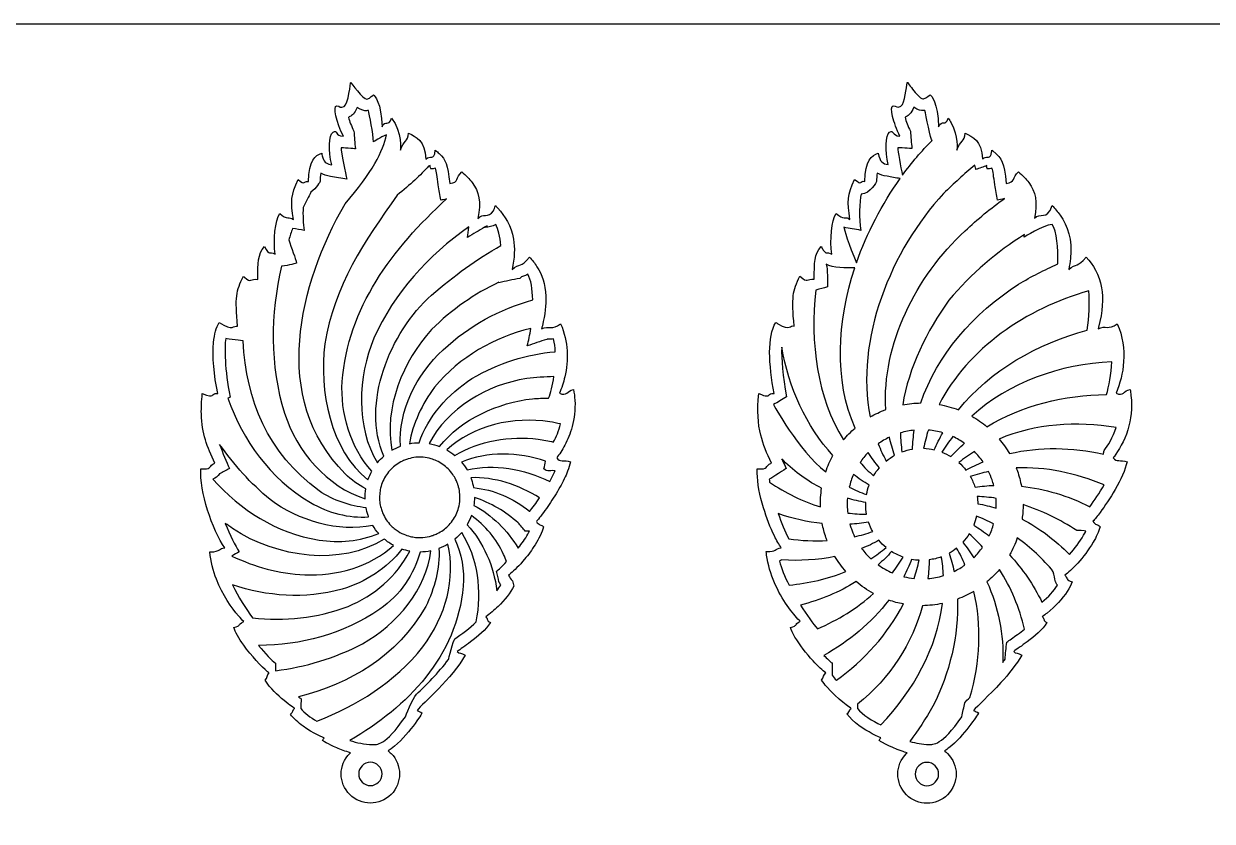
# Model space of a CAD drawing. Extents: x 0 to 395, y 0 to 130.
# Drawn here: x 96.1 to 198.1, y 61.6 to 130.1 of the extents above; entities that cross this region are included whole.
import ezdxf

# ---------------------------------------------------------------- set-up
doc = ezdxf.new("R2010")
doc.units = 0
doc.header["$MEASUREMENT"] = 0
doc.layers.add('DEFAULT', color=18, linetype='CONTINUOUS')

msp = doc.modelspace()

# ---------------------------------------------------------------- linework, layer by layer
at = {"layer": 'DEFAULT', "color": 18}
msp.add_lwpolyline([(395.05, 0.05), (0.05, 0.05), (0.05, 130.05), (395.05, 130.05)], close=True, dxfattribs=at)
at = {"layer": 'DEFAULT', "color": 240}
for points, knots in [([(143.15, 95.49), (143.33, 96.18), (143.44, 96.94), (143.39, 97.75), (143.37, 98.06), (143.33, 98.37), (143.27, 98.68), (142.69, 98.57), (142.73, 98.06), (142.06, 98.35), (142.25, 98.79), (142.41, 99.27), (142.53, 99.77), (142.69, 100.46), (142.77, 101.21), (142.72, 101.98), (142.68, 102.74), (142.51, 103.53), (142.17, 104.31), (141.41, 103.73), (141.19, 104.2), (140.53, 103.88), (140.56, 103.97), (140.58, 104.06), (140.6, 104.15), (140.84, 105.11), (140.93, 105.95), (140.9, 106.67), (140.85, 107.73), (140.56, 108.55), (140.14, 109.21), (139.95, 109.51), (139.73, 109.79), (139.5, 110.02), (138.77, 109.11), (138.66, 109.55), (138, 108.96), (138.23, 109.98), (138.25, 110.84), (138.12, 111.58), (137.92, 112.71), (137.39, 113.56), (136.78, 114.24), (136.71, 114.31), (136.65, 114.38), (136.58, 114.45), (136.52, 114.27), (136.46, 114.12), (136.4, 114.01), (136.19, 113.65), (135.96, 113.62), (135.73, 113.61), (135.51, 113.59), (135.28, 113.61), (135.08, 113.35), (135.36, 114.77), (135.15, 115.66), (134.58, 116.42), (134.35, 116.74), (134.04, 117.04), (133.69, 117.34), (133.14, 116.86), (133.47, 116.42), (132.66, 116.35), (132.44, 118.03), (132.36, 118.36), (131.75, 118.92), (131.65, 119.01), (131.55, 119.1), (131.42, 119.2), (131.31, 118.22), (130.98, 118.84), (130.61, 118.44), (130.54, 120.04), (129.77, 120.34), (129.12, 120.67), (129.08, 119.93), (128.71, 120.03), (128.42, 119.2), (128.42, 119.2), (128.59, 120.76), (127.67, 121.95), (127.41, 121.14), (127.14, 121.9), (126.85, 121.2), (126.79, 123.28), (126.21, 123.91), (126.13, 123.94), (126.04, 123.96), (125.87, 123.67), (125.55, 123.59), (125.24, 123.52), (124.16, 125.03), (124.16, 125.03), (124.16, 125.03), (123.95, 123.16), (123.6, 122.96), (123.26, 122.76), (123.26, 123.01), (122.94, 123.01), (122.63, 123.01), (122.94, 121.57), (123.53, 120.4), (122.8, 120.45), (123.04, 120.98), (122.65, 120.74), (122.26, 120.5), (122.24, 119.13), (122.53, 117.96), (122.16, 118), (121.91, 118.13), (121.77, 118.55), (121.73, 118.66), (121.7, 118.79), (121.68, 118.94), (121.12, 118.79), (120.56, 118.3), (120.53, 116.52), (120.04, 116.59), (120.33, 116.13), (119.65, 116.69), (119.04, 115.37), (118.98, 114.8), (119.25, 113.25), (118.9, 113.57), (118.68, 113.17), (118.07, 113.78), (117.68, 113.19), (117.49, 111.47), (117.69, 110.28), (117.13, 110.58), (117.26, 110.08), (116.76, 110.95), (116.2, 110.25), (116.16, 109.56), (116.19, 108.12), (115.52, 108.21), (115.67, 107.77), (115.05, 108.31), (115.02, 108.34), (114.99, 108.37), (114.96, 108.4), (114.32, 107.12), (114.23, 106.58), (114.46, 104.11), (114.08, 104.22), (114.08, 103.62), (112.89, 104.42), (112.62, 103.99), (112.47, 103.41), (112.4, 102.72), (112.28, 101.49), (112.44, 99.93), (112.75, 98.32), (112.05, 98.41), (112.61, 97.82), (111.43, 98.32), (111.36, 97.67), (111.34, 97.1), (111.35, 96.58), (111.4, 94.9), (111.84, 93.78), (112.51, 92.35), (111.95, 92.13), (112.26, 91.85), (111.59, 91.86), (111.51, 91.86), (111.41, 91.86), (111.3, 91.87), (111.24, 90.91), (111.49, 89.6), (111.88, 88.34), (112.28, 87.06), (112.83, 85.84), (113.35, 85.09), (113.12, 85.06), (113.01, 85), (112.91, 84.93), (112.75, 84.84), (112.61, 84.74), (112.07, 84.76), (112.14, 83.92), (112.36, 83.13), (112.64, 82.4), (113.18, 81.04), (113.96, 79.92), (114.54, 79.26), (114.71, 79.06), (114.87, 78.89), (114.99, 78.78), (114.37, 78.46), (114.83, 78.42), (114.14, 78.26), (114.24, 77.88), (114.57, 77.33), (114.98, 76.75), (115.64, 75.84), (116.51, 74.87), (117.03, 74.47), (117.08, 74.43), (117.13, 74.39), (117.18, 74.37), (116.95, 74.21), (117.03, 73.94), (116.81, 73.73), (117.26, 73.06), (117.91, 72.45), (118.44, 72.01), (118.95, 71.58), (119.35, 71.32), (119.35, 71.32), (119.15, 71.2), (119.25, 70.99), (118.99, 70.84), (119.25, 70.45), (119.66, 70.1), (120.08, 69.79), (120.94, 69.18), (121.89, 68.79), (121.89, 68.79), (121.83, 68.72), (121.78, 68.65), (121.73, 68.57), (121.73, 68.57), (122.21, 68.26), (122.97, 67.93), (123.31, 67.78), (123.7, 67.64), (124.13, 67.51), (124.11, 67.5), (124.09, 67.48), (124.08, 67.46), (123.1, 66.49), (123.1, 64.91), (124.08, 63.93), (125.05, 62.95), (126.64, 62.95), (127.62, 63.93), (128.59, 64.91), (128.59, 66.49), (127.62, 67.46), (127.54, 67.54), (127.46, 67.61), (127.37, 67.67), (128.85, 68.61), (130.12, 70.69), (130.29, 70.91), (130.14, 71.06), (130.03, 71), (129.85, 71.15), (130.37, 71.75), (132.88, 73.92), (133.98, 75.89), (133.65, 76.11), (133.47, 75.99), (133.28, 76.19), (133.55, 76.39), (133.98, 76.67), (134.43, 77.02), (135.07, 77.49), (135.76, 78.08), (136.14, 78.68), (135.76, 78.88), (136, 78.93), (135.74, 79.18), (136.12, 79.45), (136.48, 79.74), (136.8, 80.05), (137.39, 80.62), (137.87, 81.24), (138.16, 81.82), (138.13, 81.97), (138.09, 82.12), (138.05, 82.27), (137.83, 82.39), (137.84, 82.55), (137.69, 82.76), (137.74, 82.79), (137.81, 82.84), (137.88, 82.9), (138.18, 83.14), (138.63, 83.58), (139.08, 84.12), (139.39, 84.49), (139.71, 84.92), (139.98, 85.36), (140.29, 85.86), (140.56, 86.39), (140.71, 86.9), (140.47, 87.12), (140.31, 87.01), (140.09, 87.36), (140.14, 87.42), (140.2, 87.49), (140.26, 87.56), (140.53, 87.88), (140.86, 88.33), (141.19, 88.82), (141.5, 89.28), (141.82, 89.79), (142.11, 90.3), (142.36, 90.77), (142.6, 91.24), (142.77, 91.67), (142.88, 91.95), (142.96, 92.22), (143.02, 92.46), (142.47, 92.66), (142.08, 92.43), (141.83, 92.81), (142.05, 93.08), (142.3, 93.46), (142.54, 93.91), (142.77, 94.36), (142.99, 94.9), (143.15, 95.49)], [1, 1, 1, 1, 2.01, 2.01, 2.01, 3.01, 3.01, 3.01, 4.01, 4.01, 4.01, 5.01, 5.01, 5.01, 6.01, 6.01, 6.01, 7.01, 7.01, 7.01, 8.01, 8.01, 8.01, 9.01, 9.01, 9.01, 10.01, 10.01, 10.01, 11.01, 11.01, 11.01, 12.01, 12.01, 12.01, 13.01, 13.01, 13.01, 14.01, 14.01, 14.01, 15.01, 15.01, 15.01, 16.01, 16.01, 16.01, 17.01, 17.01, 17.01, 18.01, 18.01, 18.01, 19.01, 19.01, 19.01, 20.01, 20.01, 20.01, 21.01, 21.01, 21.01, 22.01, 22.01, 22.01, 23.01, 23.01, 23.01, 24.01, 24.01, 24.01, 25.01, 25.01, 25.01, 26.01, 26.01, 26.01, 27.01, 27.01, 27.01, 28.01, 28.01, 28.01, 29.01, 29.01, 29.01, 30.01, 30.01, 30.01, 31.01, 31.01, 31.01, 32.01, 32.01, 32.01, 33.01, 33.01, 33.01, 34.01, 34.01, 34.01, 35.01, 35.01, 35.01, 36.01, 36.01, 36.01, 37.01, 37.01, 37.01, 38.01, 38.01, 38.01, 39.01, 39.01, 39.01, 40.01, 40.01, 40.01, 41.01, 41.01, 41.01, 42.01, 42.01, 42.01, 43.01, 43.01, 43.01, 44.01, 44.01, 44.01, 45.01, 45.01, 45.01, 46.01, 46.01, 46.01, 47.01, 47.01, 47.01, 48.01, 48.01, 48.01, 49.01, 49.01, 49.01, 50.01, 50.01, 50.01, 51.01, 51.01, 51.01, 52.01, 52.01, 52.01, 53.01, 53.01, 53.01, 54.01, 54.01, 54.01, 55.01, 55.01, 55.01, 56.01, 56.01, 56.01, 57.01, 57.01, 57.01, 58.02, 58.02, 58.02, 59.02, 59.02, 59.02, 60.02, 60.02, 60.02, 61.02, 61.02, 61.02, 62.02, 62.02, 62.02, 63.02, 63.02, 63.02, 64.02, 64.02, 64.02, 65.02, 65.02, 65.02, 66.02, 66.02, 66.02, 67.02, 67.02, 67.02, 68.02, 68.02, 68.02, 69.02, 69.02, 69.02, 70.03, 70.03, 70.03, 71.03, 71.03, 71.03, 72.03, 72.03, 72.03, 73.03, 73.03, 73.03, 74.03, 74.03, 74.03, 74.797491, 74.797491, 74.797491, 75.797491, 75.797491, 75.797491, 76.797491, 76.797491, 76.797491, 77.797491, 77.797491, 77.797491, 78.797491, 78.797491, 78.797491, 79.797491, 79.797491, 79.797491, 80.797491, 80.797491, 80.797491, 81.797491, 81.797491, 81.797491, 82.797491, 82.797491, 82.797491, 83.797491, 83.797491, 83.797491, 84.797491, 84.797491, 84.797491, 85.797491, 85.797491, 85.797491, 86.797491, 86.797491, 86.797491, 87.797491, 87.797491, 87.797491, 88.797491, 88.797491, 88.797491, 89.797491, 89.797491, 89.797491, 90.797491, 90.797491, 90.797491, 91.807491, 91.807491, 91.807491, 92.807491, 92.807491, 92.807491, 93.807491, 93.807491, 93.807491, 94.807491, 94.807491, 94.807491, 95.807491, 95.807491, 95.807491, 96.807491, 96.807491, 96.807491, 97.807491, 97.807491, 97.807491, 98.807491, 98.807491, 98.807491, 99.807491, 99.807491, 99.807491, 100.807491, 100.807491, 100.807491, 101.807491, 101.807491, 101.807491, 102.807491, 102.807491, 102.807491, 103.807491, 103.807491, 103.807491, 104.807491, 104.807491, 104.807491, 105.807491, 105.807491, 105.807491, 105.807491]), ([(190.82, 95.22), (191.08, 96.08), (191.22, 97.09), (191.09, 98.17), (191.08, 98.34), (191.05, 98.51), (191.01, 98.69), (190.43, 98.58), (190.47, 98.07), (189.81, 98.36), (190.15, 99.15), (190.4, 100.08), (190.46, 101.08), (190.53, 102.12), (190.38, 103.23), (189.92, 104.32), (189.15, 103.74), (188.93, 104.21), (188.27, 103.89), (188.29, 103.93), (188.3, 103.98), (188.31, 104.02), (188.67, 105.38), (188.72, 106.49), (188.56, 107.4), (188.37, 108.56), (187.85, 109.4), (187.25, 110.03), (186.51, 109.12), (186.41, 109.55), (185.75, 108.97), (185.82, 109.3), (185.87, 109.61), (185.91, 109.91), (186.08, 111.54), (185.64, 112.72), (185.01, 113.63), (184.8, 113.93), (184.56, 114.21), (184.32, 114.46), (183.88, 113.1), (183.29, 113.94), (182.82, 113.36), (183.1, 114.77), (182.9, 115.66), (182.33, 116.42), (182.09, 116.74), (181.79, 117.04), (181.43, 117.35), (180.88, 116.87), (181.21, 116.43), (180.4, 116.36), (180.16, 118.23), (180.08, 118.43), (179.25, 119.14), (179.23, 119.16), (179.19, 119.18), (179.16, 119.21), (179.16, 119.15), (179.15, 119.1), (179.14, 119.05), (179.03, 118.4), (178.78, 118.71), (178.49, 118.55), (178.45, 118.52), (178.41, 118.49), (178.37, 118.45), (178.37, 118.46), (178.37, 118.45), (178.36, 118.45), (178.28, 120.05), (177.52, 120.35), (176.86, 120.67), (176.82, 119.94), (176.45, 120.04), (176.16, 119.21), (176.16, 119.21), (176.29, 120.43), (175.68, 121.54), (175.61, 121.68), (175.52, 121.82), (175.41, 121.95), (175.16, 121.15), (174.88, 121.91), (174.59, 121.21), (174.53, 123.29), (173.96, 123.92), (173.87, 123.94), (173.78, 123.97), (173.61, 123.68), (173.3, 123.6), (173.14, 123.56), (172.78, 123.93), (172.47, 124.3), (172.17, 124.67), (171.91, 125.04), (171.91, 125.04), (171.91, 125.04), (171.74, 123.63), (171.48, 123.13), (171.43, 123.05), (171.39, 122.99), (171.35, 122.97), (171, 122.77), (171, 123.02), (170.69, 123.02), (170.52, 123.02), (170.53, 122.63), (170.65, 122.09), (170.77, 121.59), (170.99, 120.97), (171.27, 120.41), (170.54, 120.46), (170.78, 120.99), (170.39, 120.75), (170.01, 120.5), (169.98, 119.14), (170.27, 117.97), (169.81, 118.02), (169.54, 118.21), (169.42, 118.95), (168.86, 118.8), (168.3, 118.31), (168.27, 116.53), (167.79, 116.6), (168.08, 116.14), (167.39, 116.7), (166.78, 115.38), (166.72, 114.81), (166.99, 113.26), (166.64, 113.58), (166.42, 113.18), (165.81, 113.78), (165.42, 113.2), (165.24, 111.48), (165.43, 110.28), (164.96, 110.54), (164.98, 110.23), (164.7, 110.64), (164.65, 110.72), (164.58, 110.82), (164.51, 110.95), (163.94, 110.26), (163.91, 109.57), (163.93, 108.13), (163.22, 108.22), (163.43, 107.74), (162.7, 108.41), (162.06, 107.13), (161.97, 106.59), (162.2, 104.12), (161.85, 104.22), (161.82, 103.71), (160.86, 104.29), (160.79, 104.33), (160.71, 104.38), (160.63, 104.43), (159.88, 103.23), (160.01, 100.83), (160.49, 98.32), (160.17, 98.36), (160.12, 98.27), (160.04, 98.19), (159.95, 98.11), (159.82, 98.05), (159.17, 98.32), (159.02, 96.83), (159.09, 95.75), (159.33, 94.77), (159.54, 93.95), (159.85, 93.21), (160.25, 92.36), (159.63, 92.11), (160.08, 91.79), (159.04, 91.88), (159.03, 91.76), (159.03, 91.64), (159.03, 91.51), (159.04, 90.65), (159.25, 89.58), (159.57, 88.54), (159.83, 87.67), (160.16, 86.82), (160.51, 86.11), (160.7, 85.72), (160.9, 85.38), (161.09, 85.1), (160.51, 85.03), (160.71, 84.73), (159.81, 84.77), (159.83, 84.57), (159.85, 84.38), (159.88, 84.19), (160.03, 83.34), (160.3, 82.55), (160.64, 81.83), (160.97, 81.11), (161.37, 80.46), (161.74, 79.95), (162.13, 79.41), (162.49, 79.01), (162.73, 78.79), (162.11, 78.47), (162.57, 78.43), (161.88, 78.27), (161.94, 78.04), (162.08, 77.76), (162.27, 77.44), (162.66, 76.8), (163.26, 76.02), (163.82, 75.4), (164.25, 74.93), (164.66, 74.54), (164.92, 74.38), (164.69, 74.22), (164.77, 73.95), (164.55, 73.74), (164.69, 73.55), (164.83, 73.36), (164.99, 73.18), (165.89, 72.12), (167.09, 71.32), (167.09, 71.32), (167.03, 71.29), (167, 71.24), (166.97, 71.19), (166.92, 71.08), (166.91, 70.95), (166.73, 70.85), (167.22, 70.13), (168.21, 69.51), (168.9, 69.15), (169.32, 68.93), (169.63, 68.8), (169.63, 68.8), (169.57, 68.73), (169.52, 68.66), (169.47, 68.58), (169.47, 68.58), (170.29, 68.05), (171.46, 67.65), (171.6, 67.6), (171.74, 67.56), (171.89, 67.51), (171.87, 67.5), (171.85, 67.48), (171.83, 67.45), (170.85, 66.48), (170.85, 64.9), (171.83, 63.92), (172.8, 62.94), (174.39, 62.94), (175.36, 63.92), (176.34, 64.9), (176.34, 66.48), (175.36, 67.45), (175.28, 67.54), (175.19, 67.61), (175.1, 67.68), (175.23, 67.76), (175.36, 67.85), (175.48, 67.94), (176.8, 68.96), (177.87, 70.72), (178.03, 70.92), (177.88, 71.07), (177.77, 71.01), (177.59, 71.15), (177.9, 71.51), (178.92, 72.43), (179.92, 73.53), (180.61, 74.27), (181.28, 75.1), (181.72, 75.9), (181.39, 76.12), (181.21, 76), (181.03, 76.2), (181.29, 76.4), (181.73, 76.69), (182.19, 77.04), (182.83, 77.51), (183.51, 78.09), (183.88, 78.69), (183.5, 78.89), (183.75, 78.94), (183.48, 79.19), (183.62, 79.29), (183.76, 79.4), (183.9, 79.5), (184.61, 80.07), (185.22, 80.72), (185.63, 81.36), (185.81, 81.64), (185.95, 81.91), (186.05, 82.18), (185.55, 82.31), (185.63, 82.5), (185.43, 82.76), (185.66, 82.92), (186.08, 83.29), (186.53, 83.79), (186.97, 84.29), (187.46, 84.91), (187.85, 85.57), (188.11, 86.01), (188.32, 86.46), (188.45, 86.91), (188.22, 87.13), (188.05, 87.02), (187.83, 87.37), (188, 87.56), (188.21, 87.82), (188.44, 88.13), (188.85, 88.68), (189.31, 89.37), (189.73, 90.09), (190.21, 90.92), (190.61, 91.78), (190.76, 92.47), (190.21, 92.67), (189.82, 92.43), (189.57, 92.82), (189.59, 92.85), (189.62, 92.87), (189.64, 92.91), (190.04, 93.43), (190.51, 94.23), (190.82, 95.22)], [3, 3, 3, 3, 4, 4, 4, 5, 5, 5, 6, 6, 6, 7, 7, 7, 8, 8, 8, 9, 9, 9, 10, 10, 10, 11, 11, 11, 12, 12, 12, 13, 13, 13, 14, 14, 14, 15, 15, 15, 16, 16, 16, 17, 17, 17, 18, 18, 18, 19, 19, 19, 20, 20, 20, 21, 21, 21, 22, 22, 22, 23, 23, 23, 24, 24, 24, 25, 25, 25, 26.036586, 26.036586, 26.036586, 27.036586, 27.036586, 27.036586, 28.036586, 28.036586, 28.036586, 29.036586, 29.036586, 29.036586, 30.036586, 30.036586, 30.036586, 31.036586, 31.036586, 31.036586, 32.036586, 32.036586, 32.036586, 33.036586, 33.036586, 33.036586, 34.036586, 34.036586, 34.036586, 35.036586, 35.036586, 35.036586, 36.036586, 36.036586, 36.036586, 37.036586, 37.036586, 37.036586, 38.036586, 38.036586, 38.036586, 39.036586, 39.036586, 39.036586, 40.036586, 40.036586, 40.036586, 41.036586, 41.036586, 41.036586, 42.036586, 42.036586, 42.036586, 43.036586, 43.036586, 43.036586, 44.036586, 44.036586, 44.036586, 45.036586, 45.036586, 45.036586, 46.036586, 46.036586, 46.036586, 47.036586, 47.036586, 47.036586, 48.036586, 48.036586, 48.036586, 49.036586, 49.036586, 49.036586, 50.036586, 50.036586, 50.036586, 51.036586, 51.036586, 51.036586, 52.036586, 52.036586, 52.036586, 53.036586, 53.036586, 53.036586, 54.036586, 54.036586, 54.036586, 55.036586, 55.036586, 55.036586, 56.036586, 56.036586, 56.036586, 57.036586, 57.036586, 57.036586, 58.036586, 58.036586, 58.036586, 59.036586, 59.036586, 59.036586, 60.036586, 60.036586, 60.036586, 61.036586, 61.036586, 61.036586, 62.036586, 62.036586, 62.036586, 63.036586, 63.036586, 63.036586, 64.036586, 64.036586, 64.036586, 65.036586, 65.036586, 65.036586, 66.036586, 66.036586, 66.036586, 67.036586, 67.036586, 67.036586, 68.036586, 68.036586, 68.036586, 69.036586, 69.036586, 69.036586, 70.036586, 70.036586, 70.036586, 71.036586, 71.036586, 71.036586, 72.048586, 72.048586, 72.048586, 73.048586, 73.048586, 73.048586, 74.048586, 74.048586, 74.048586, 75.048586, 75.048586, 75.048586, 76.048586, 76.048586, 76.048586, 77.048586, 77.048586, 77.048586, 78.048586, 78.048586, 78.048586, 79.048586, 79.048586, 79.048586, 80.048586, 80.048586, 80.048586, 81.048586, 81.048586, 81.048586, 81.81446, 81.81446, 81.81446, 82.81446, 82.81446, 82.81446, 83.81446, 83.81446, 83.81446, 84.81446, 84.81446, 84.81446, 85.81446, 85.81446, 85.81446, 86.81446, 86.81446, 86.81446, 87.81446, 87.81446, 87.81446, 88.81446, 88.81446, 88.81446, 89.81446, 89.81446, 89.81446, 90.81446, 90.81446, 90.81446, 91.81446, 91.81446, 91.81446, 92.81446, 92.81446, 92.81446, 93.81446, 93.81446, 93.81446, 94.81446, 94.81446, 94.81446, 95.81446, 95.81446, 95.81446, 96.81446, 96.81446, 96.81446, 97.81446, 97.81446, 97.81446, 98.81446, 98.81446, 98.81446, 99.81446, 99.81446, 99.81446, 100.81446, 100.81446, 100.81446, 101.81446, 101.81446, 101.81446, 102.81446, 102.81446, 102.81446, 103.81446, 103.81446, 103.81446, 104.81446, 104.81446, 104.81446, 105.81446, 105.81446, 105.81446, 106.81446, 106.81446, 106.81446, 107.81446, 107.81446, 107.81446, 108.81446, 108.81446, 108.81446, 109.81446, 109.81446, 109.81446, 110.81446, 110.81446, 110.81446, 111.81446, 111.81446, 111.81446, 111.81446]), ([(118.23, 109.26), (118.87, 109.31), (119.51, 109.52), (119.51, 109.52), (119.44, 109.94), (119.07, 110.81), (118.85, 111.52), (118.95, 111.85), (119.06, 112.18), (119.18, 112.5), (119.51, 112.44), (119.85, 112.38), (120.18, 112.32), (120.08, 112.88), (120.05, 113.64), (120.08, 114.3), (120.33, 114.76), (120.55, 115.2), (120.75, 115.61), (121.22, 115.93), (121.53, 116.51), (121.53, 116.51), (121.53, 116.75), (121.55, 117), (121.59, 117.23), (121.82, 117.09), (122.1, 117), (122.43, 116.96), (122.89, 116.88), (123.36, 116.79), (123.83, 116.71), (123.72, 117.15), (123.34, 119.07), (123.34, 119.41), (123.37, 119.41), (124.51, 119.33), (124.56, 119.33), (124.51, 119.83), (124.47, 120.34), (124.43, 120.85), (124.22, 121.26), (124.06, 121.68), (123.96, 122.02), (124.01, 122.04), (124.06, 122.07), (124.1, 122.09), (124.26, 122.18), (124.5, 122.32), (124.72, 122.88), (125.11, 122.59), (125.34, 122.59), (125.53, 122.59), (125.58, 122.6), (125.63, 122.6), (125.68, 122.61), (125.76, 122.29), (126.11, 120.57), (126.12, 119.92), (126.12, 119.92), (126.73, 120.33), (127.23, 120.51), (126.99, 119.2), (125.96, 117.23), (123.68, 114.61), (119.72, 107.77), (117.25, 97.88), (123.68, 91.45), (124.22, 90.91), (124.81, 90.49), (125.45, 90.17), (125.4, 89.88), (125.38, 89.6), (125.39, 89.3), (122.15, 90.31), (119.5, 93.42), (118.49, 96.64), (117.18, 100.76), (117.28, 105.15), (118.23, 109.26)], [1, 1, 1, 1, 2, 2, 2, 3.01, 3.01, 3.01, 4.01, 4.01, 4.01, 6.894445, 6.894445, 6.894445, 7.894445, 7.894445, 7.894445, 9.894445, 9.894445, 9.894445, 10.894445, 10.894445, 10.894445, 11.894445, 11.894445, 11.894445, 12.894445, 12.894445, 12.894445, 16.940838, 16.940838, 16.940838, 17.940838, 17.940838, 17.940838, 18.940838, 18.940838, 18.940838, 23.256899, 23.256899, 23.256899, 24.256899, 24.256899, 24.256899, 25.256899, 25.256899, 25.256899, 26.256899, 26.256899, 26.256899, 27.256899, 27.256899, 27.256899, 27.698737, 27.698737, 27.698737, 28.698737, 28.698737, 28.698737, 29.698737, 29.698737, 29.698737, 30.698737, 30.698737, 30.698737, 31.698737, 31.698737, 31.698737, 32.698737, 32.698737, 32.698737, 33.698737, 33.698737, 33.698737, 34.698737, 34.698737, 34.698737, 35.698737, 35.698737, 35.698737, 35.698737]), ([(172.3, 119.34), (172.25, 119.84), (172.21, 120.35), (172.17, 120.85), (171.96, 121.27), (171.8, 121.69), (171.71, 122.03), (171.75, 122.05), (171.8, 122.07), (171.84, 122.1), (172, 122.19), (172.24, 122.32), (172.46, 122.89), (172.85, 122.6), (173.08, 122.6), (173.27, 122.6), (173.32, 122.61), (173.37, 122.61), (173.42, 122.62), (173.5, 122.3), (173.92, 119.97), (174.03, 120.04), (173.13, 119.13), (172.28, 118.13), (171.49, 117.06), (171.34, 117.77), (171.08, 119.14), (171.08, 119.42), (171.12, 119.42), (172.26, 119.34), (172.3, 119.34)], [0, 0, 0, 0, 4.315975, 4.315975, 4.315975, 5.315975, 5.315975, 5.315975, 6.315975, 6.315975, 6.315975, 7.315975, 7.315975, 7.315975, 8.315975, 8.315975, 8.315975, 8.758807, 8.758807, 8.758807, 9.758807, 9.758807, 9.758807, 10.758807, 10.758807, 10.758807, 11.758807, 11.758807, 11.758807, 12.758807, 12.758807, 12.758807, 12.758807]), ([(128.14, 115.34), (129.27, 116.24), (130.16, 117.08), (130.84, 117.83), (130.89, 117.85), (130.94, 117.86), (130.99, 117.88), (130.9, 117.78), (131.1, 117.6), (131, 117.6), (131.15, 117.6), (131.3, 117.62), (131.43, 117.65), (131.52, 117.37), (131.57, 116.97), (131.67, 116.22), (131.75, 115.79), (131.82, 115.35), (131.89, 114.92), (132.01, 114.93), (132.19, 114.97), (132.38, 115.02), (127.72, 110.77), (123.91, 105.66), (123.43, 99.36), (123.27, 96.68), (124.12, 93.7), (125.97, 91.68), (125.84, 91.44), (125.73, 91.19), (125.64, 90.93), (122.45, 93.44), (121.41, 98.61), (121.95, 102.58), (122.69, 107.52), (125.41, 111.48), (128.14, 115.34)], [1, 1, 1, 1, 2, 2, 2, 2.445982, 2.445982, 2.445982, 3.445982, 3.445982, 3.445982, 4.445982, 4.445982, 4.445982, 5.445982, 5.445982, 5.445982, 9.186554, 9.186554, 9.186554, 10.186554, 10.186554, 10.186554, 11.186554, 11.186554, 11.186554, 12.186554, 12.186554, 12.186554, 13.186554, 13.186554, 13.186554, 14.186554, 14.186554, 14.186554, 15.186554, 15.186554, 15.186554, 15.186554]), ([(167.92, 112.33), (167.76, 113.28), (167.79, 114.85), (167.96, 115.42), (168.72, 115.48), (169.27, 116.51), (169.27, 116.51), (169.27, 116.76), (169.29, 117.01), (169.33, 117.24), (169.56, 117.1), (169.84, 117.01), (170.17, 116.97), (170.54, 116.9), (170.91, 116.83), (171.29, 116.77), (169.73, 114.58), (168.45, 112.12), (167.55, 109.55), (166.88, 111.06), (166.46, 112.52), (166.46, 112.59), (166.94, 112.5), (167.43, 112.42), (167.92, 112.33)], [4.213716, 4.213716, 4.213716, 4.213716, 5.213716, 5.213716, 5.213716, 6.213716, 6.213716, 6.213716, 7.213716, 7.213716, 7.213716, 8.213716, 8.213716, 8.213716, 11.438154, 11.438154, 11.438154, 12.438154, 12.438154, 12.438154, 13.438154, 13.438154, 13.438154, 17.651869, 17.651869, 17.651869, 17.651869]), ([(175.02, 115.49), (175.89, 116.35), (176.78, 117.16), (177.7, 117.92), (177.75, 117.76), (177.78, 117.63), (177.78, 117.55), (178.1, 117.66), (178.42, 117.78), (178.73, 117.89), (178.64, 117.78), (178.84, 117.61), (178.74, 117.6), (178.9, 117.6), (179.04, 117.63), (179.17, 117.66), (179.26, 117.38), (179.31, 116.97), (179.41, 116.23), (179.49, 115.8), (179.56, 115.36), (179.63, 114.93), (179.78, 114.94), (180, 114.99), (180.23, 115.05), (179.06, 114.22), (177.93, 113.29), (176.86, 112.28), (172.6, 108.33), (169.75, 102.56), (170.05, 96.95), (169.58, 96.77), (169.14, 96.56), (168.73, 96.32), (167.38, 102.92), (170.53, 110.67), (175.02, 115.49)], [1, 1, 1, 1, 2, 2, 2, 3, 3, 3, 5.869558, 5.869558, 5.869558, 6.869558, 6.869558, 6.869558, 7.869558, 7.869558, 7.869558, 8.869558, 8.869558, 8.869558, 12.611116, 12.611116, 12.611116, 13.611116, 13.611116, 13.611116, 14.611116, 14.611116, 14.611116, 15.611116, 15.611116, 15.611116, 16.611116, 16.611116, 16.611116, 17.611116, 17.611116, 17.611116, 17.611116]), ([(134.28, 112.63), (134.26, 112.29), (134.23, 111.98), (134.18, 111.73), (134.67, 112.02), (135.15, 112.31), (135.64, 112.59), (135.67, 112.6), (135.69, 112.6), (135.72, 112.6), (136, 112.61), (136.3, 112.66), (136.6, 112.83), (136.82, 112.46), (136.97, 111.8), (137.04, 111.02), (134.97, 109.88), (133.03, 108.42), (131.1, 106.78), (127.5, 103.56), (125.06, 97.45), (126.99, 92.96), (126.8, 92.79), (126.62, 92.6), (126.45, 92.4), (124.59, 95.43), (124.77, 99.79), (126.15, 103.07), (127.92, 107), (130.77, 110.15), (134.28, 112.63)], [1, 1, 1, 1, 2, 2, 2, 6.820602, 6.820602, 6.820602, 7.820602, 7.820602, 7.820602, 8.820602, 8.820602, 8.820602, 9.820602, 9.820602, 9.820602, 10.820602, 10.820602, 10.820602, 11.820602, 11.820602, 11.820602, 12.820602, 12.820602, 12.820602, 13.820602, 13.820602, 13.820602, 14.820602, 14.820602, 14.820602, 14.820602]), ([(135.86, 112.72), (135.81, 112.66), (135.71, 112.61), (135.65, 112.6), (135.72, 112.64), (135.79, 112.68), (135.86, 112.72)], [0.685493, 0.685493, 0.685493, 0.685493, 1.685493, 1.685493, 1.685493, 2.370987, 2.370987, 2.370987, 2.370987]), ([(181.96, 111.97), (181.95, 111.89), (181.93, 111.81), (181.92, 111.74), (181.92, 111.74), (183.52, 112.77), (184.34, 112.83), (184.71, 112.24), (184.88, 110.82), (184.81, 109.45), (183.67, 108.94), (182.55, 108.37), (181.44, 107.7), (177.6, 105.23), (174.42, 101.62), (173.06, 97.52), (172.54, 97.52), (172.03, 97.46), (171.51, 97.36), (172.03, 100.56), (173.57, 103.69), (175.48, 106.33), (177.4, 108.63), (179.59, 110.49), (181.96, 111.97)], [1, 1, 1, 1, 2, 2, 2, 3, 3, 3, 4, 4, 4, 5, 5, 5, 6, 6, 6, 7, 7, 7, 8, 8, 8, 9, 9, 9, 9]), ([(164.07, 107.21), (164.4, 107.29), (164.73, 107.38), (165.07, 107.47), (165.06, 108.03), (165.08, 108.92), (164.96, 109.44), (165.43, 109.09), (166.77, 109.09), (167.4, 109.11), (165.87, 104.48), (165.62, 99.54), (167.42, 95.37), (167.06, 95.05), (166.73, 94.71), (166.43, 94.35), (164.18, 97.99), (163.54, 102.69), (164.07, 107.21)], [1, 1, 1, 1, 3.922636, 3.922636, 3.922636, 4.922636, 4.922636, 4.922636, 5.922636, 5.922636, 5.922636, 6.922636, 6.922636, 6.922636, 7.922636, 7.922636, 7.922636, 8.922636, 8.922636, 8.922636, 8.922636]), ([(138.67, 108.21), (138.8, 108.33), (138.84, 108.35), (138.97, 108.39), (139.1, 108.44), (139.23, 108.49), (139.36, 108.56), (139.63, 108.1), (139.75, 107.29), (139.77, 106.37), (136.94, 105.53), (134.3, 104.18), (132.09, 102.08), (129.79, 99.95), (128.25, 96.84), (128.42, 93.81), (128.16, 93.72), (127.93, 93.6), (127.7, 93.47), (126.97, 97.03), (128.67, 101.21), (131.1, 103.82), (132.85, 105.57), (134.79, 106.88), (136.87, 107.89), (136.87, 107.87), (136.86, 107.86), (136.86, 107.84), (137.46, 107.96), (138.07, 108.09), (138.67, 108.21)], [5.23955, 5.23955, 5.23955, 5.23955, 6.23955, 6.23955, 6.23955, 7.23955, 7.23955, 7.23955, 8.23955, 8.23955, 8.23955, 9.23955, 9.23955, 9.23955, 10.23955, 10.23955, 10.23955, 11.23955, 11.23955, 11.23955, 12.23955, 12.23955, 12.23955, 13.23955, 13.23955, 13.23955, 13.393501, 13.393501, 13.393501, 18.633051, 18.633051, 18.633051, 18.633051]), ([(187.47, 107.13), (187.57, 106.13), (187.5, 104.88), (187.33, 103.77), (183.09, 102.62), (178.98, 100.3), (176.29, 96.93), (175.76, 97.14), (175.2, 97.29), (174.63, 97.39), (177.11, 102.18), (182.11, 105.65), (187.47, 107.13)], [1, 1, 1, 1, 2, 2, 2, 3, 3, 3, 4, 4, 4, 5, 5, 5, 5]), ([(113.45, 103.05), (113.6, 103.02), (114.93, 102.84), (114.93, 102.84), (115.21, 97.72), (116.99, 93.28), (121.45, 89.97), (122.72, 89.16), (124.1, 88.67), (125.48, 88.53), (125.52, 88.32), (125.58, 88.1), (125.65, 87.88), (125.67, 87.84), (125.69, 87.79), (125.7, 87.74), (124, 87.64), (122.26, 88.08), (120.71, 88.98), (117.17, 91.08), (114.95, 94.29), (113.62, 97.92), (113.69, 97.95), (113.75, 97.99), (113.81, 98.03), (113.36, 100.4), (113.31, 102.26), (113.45, 103.05)], [1, 1, 1, 1, 2, 2, 2, 3, 3, 3, 4, 4, 4, 5, 5, 5, 6, 6, 6, 7, 7, 7, 8, 8, 8, 8.613499, 8.613499, 8.613499, 9.613499, 9.613499, 9.613499, 9.613499]), ([(140.98, 102.98), (141.02, 103.01), (141.04, 103.01), (141.08, 103.01), (141.11, 103.01), (141.14, 103.01), (141.18, 103), (141.24, 103), (141.29, 103), (141.35, 103), (141.42, 103), (141.49, 103), (141.56, 103.01), (141.64, 102.67), (141.69, 102.3), (141.71, 101.92), (139.27, 101.69), (136.86, 100.99), (134.56, 99.61), (132.49, 98.28), (130.77, 96.33), (130.04, 94.11), (129.76, 94.11), (129.48, 94.09), (129.2, 94.03), (129.47, 95.75), (130.31, 97.45), (131.34, 98.87), (133.58, 101.55), (136.46, 103.12), (139.61, 103.92), (139.53, 103.37), (139.43, 102.86), (139.31, 102.42), (139.86, 102.6), (140.42, 102.79), (140.98, 102.98)], [4.984761, 4.984761, 4.984761, 4.984761, 5.984761, 5.984761, 5.984761, 6.984761, 6.984761, 6.984761, 7.984761, 7.984761, 7.984761, 8.984761, 8.984761, 8.984761, 9.984761, 9.984761, 9.984761, 10.984761, 10.984761, 10.984761, 11.984761, 11.984761, 11.984761, 12.984761, 12.984761, 12.984761, 13.984761, 13.984761, 13.984761, 14.984761, 14.984761, 14.984761, 15.984761, 15.984761, 15.984761, 20.969522, 20.969522, 20.969522, 20.969522]), ([(161.55, 98.04), (161.21, 99.83), (161.1, 101.33), (161.13, 102.3), (161.75, 98.87), (163.21, 95.53), (165.53, 93.01), (165.28, 92.57), (165.07, 92.1), (164.91, 91.62), (162.55, 93.44), (160.42, 97.38), (160.42, 97.38), (160.8, 97.6), (161.17, 97.82), (161.55, 98.04)], [3.714609, 3.714609, 3.714609, 3.714609, 4.714609, 4.714609, 4.714609, 5.714609, 5.714609, 5.714609, 6.714609, 6.714609, 6.714609, 7.714609, 7.714609, 7.714609, 11.429219, 11.429219, 11.429219, 11.429219]), ([(189.45, 101.06), (189.4, 100), (189.2, 98.94), (188.99, 98.24), (185.4, 98.21), (181.73, 97.32), (178.74, 95.48), (178.33, 95.82), (177.9, 96.12), (177.43, 96.38), (180.59, 99.28), (185, 100.85), (189.45, 101.06)], [1, 1, 1, 1, 2, 2, 2, 3, 3, 3, 4, 4, 4, 5, 5, 5, 5]), ([(131.78, 93.79), (131.49, 93.91), (131.19, 93.99), (130.89, 94.04), (132.44, 97.06), (135.85, 99.1), (139.26, 99.61), (140.04, 99.71), (140.81, 99.77), (141.59, 99.78), (141.47, 99.03), (141.3, 98.36), (141.14, 97.93), (140.68, 97.93), (140.22, 97.92), (139.75, 97.88), (136.81, 97.55), (133.66, 96.15), (131.78, 93.79)], [1, 1, 1, 1, 2, 2, 2, 3, 3, 3, 4, 4, 4, 5, 5, 5, 6, 6, 6, 7, 7, 7, 7]), ([(141.54, 94.17), (141.12, 94.27), (140.69, 94.35), (140.24, 94.42), (137.85, 94.72), (135.17, 94.29), (133.1, 93.01), (132.88, 93.2), (132.65, 93.36), (132.4, 93.5), (134.66, 95.58), (138.11, 96.4), (141.24, 95.9), (141.55, 95.85), (141.86, 95.79), (142.17, 95.72), (142.02, 95.13), (141.78, 94.6), (141.54, 94.17)], [1, 1, 1, 1, 2, 2, 2, 3, 3, 3, 4, 4, 4, 5, 5, 5, 6, 6, 6, 7, 7, 7, 7]), ([(188.79, 93.45), (188.77, 93.34), (188.75, 93.24), (188.73, 93.13), (186.05, 93.73), (183.28, 93.79), (180.66, 93.18), (180.41, 93.63), (180.11, 94.05), (179.78, 94.43), (182.89, 95.73), (186.42, 95.99), (189.82, 95.42), (189.54, 94.55), (189.13, 93.86), (188.79, 93.45)], [0, 0, 0, 0, 0.927631, 0.927631, 0.927631, 1.937631, 1.937631, 1.937631, 2.937631, 2.937631, 2.937631, 3.937631, 3.937631, 3.937631, 4.937631, 4.937631, 4.937631, 4.937631]), ([(171.45, 93.32), (171.37, 93.86), (171.33, 94.41), (171.32, 94.95), (171.72, 95.07), (172.11, 95.15), (172.5, 95.19), (172.42, 94.65), (172.37, 94.11), (172.36, 93.56), (172.04, 93.51), (171.74, 93.43), (171.45, 93.32)], [1, 1, 1, 1, 2, 2, 2, 3, 3, 3, 4, 4, 4, 5, 5, 5, 5]), ([(173.3, 93.63), (173.41, 94.16), (173.55, 94.68), (173.71, 95.2), (174.13, 95.16), (174.55, 95.08), (174.95, 94.96), (174.68, 94.49), (174.44, 94), (174.22, 93.5), (173.92, 93.58), (173.62, 93.62), (173.3, 93.63)], [1, 1, 1, 1, 2, 2, 2, 3, 3, 3, 4, 4, 4, 5, 5, 5, 5]), ([(112.34, 90.99), (112.56, 91.08), (112.74, 91.23), (112.91, 91.44), (112.91, 91.44), (112.92, 91.45), (112.92, 91.45), (112.91, 91.45), (112.9, 91.44), (112.89, 91.43), (112.9, 91.44), (112.9, 91.44), (112.91, 91.44), (113.2, 91.59), (113.48, 91.74), (113.77, 91.89), (113.49, 92.5), (113.18, 93.21), (112.92, 93.97), (114.13, 92.22), (115.58, 90.63), (117.25, 89.23), (119.69, 87.43), (123.1, 86.39), (126.06, 87.01), (126.2, 86.76), (126.38, 86.53), (126.56, 86.32), (124.97, 85.65), (123.14, 85.5), (121.45, 85.76), (117.7, 86.37), (114.72, 88.34), (112.34, 90.99)], [1, 1, 1, 1, 2, 2, 2, 3, 3, 3, 4, 4, 4, 4.052924, 4.052924, 4.052924, 6.814334, 6.814334, 6.814334, 7.814334, 7.814334, 7.814334, 8.814334, 8.814334, 8.814334, 9.814334, 9.814334, 9.814334, 10.814334, 10.814334, 10.814334, 11.814334, 11.814334, 11.814334, 12.814334, 12.814334, 12.814334, 12.814334]), ([(169.41, 94.01), (169.71, 94.23), (170.03, 94.42), (170.37, 94.59), (170.49, 94.06), (170.63, 93.54), (170.81, 93.03), (170.56, 92.89), (170.32, 92.72), (170.1, 92.54), (169.84, 93.02), (169.61, 93.51), (169.41, 94.01)], [1, 1, 1, 1, 2, 2, 2, 3, 3, 3, 4, 4, 4, 5, 5, 5, 5]), ([(174.88, 93.3), (175.17, 93.77), (175.48, 94.21), (175.81, 94.64), (176.16, 94.47), (176.5, 94.28), (176.81, 94.06), (176.4, 93.71), (176.01, 93.33), (175.65, 92.92), (175.41, 93.07), (175.15, 93.2), (174.88, 93.3)], [1, 1, 1, 1, 2, 2, 2, 3, 3, 3, 4, 4, 4, 5, 5, 5, 5]), ([(132.06, 92.25), (132.23, 92.14), (132.38, 92.01), (132.52, 91.86), (132.67, 91.72), (132.8, 91.56), (132.92, 91.38), (133.02, 91.25), (133.1, 91.1), (133.18, 90.94), (133.24, 90.82), (133.3, 90.69), (133.34, 90.56), (133.37, 90.47), (133.4, 90.39), (133.42, 90.3), (133.47, 90.1), (133.5, 89.9), (133.52, 89.71), (133.54, 89.55), (133.54, 89.39), (133.52, 89.24), (133.51, 89), (133.48, 88.76), (133.41, 88.53), (133.36, 88.33), (133.29, 88.14), (133.2, 87.96), (133.12, 87.78), (133.02, 87.6), (132.9, 87.44), (132.78, 87.26), (132.64, 87.1), (132.49, 86.96), (132.37, 86.83), (132.23, 86.72), (132.09, 86.61), (131.93, 86.5), (131.76, 86.4), (131.58, 86.32), (131.46, 86.26), (131.34, 86.21), (131.21, 86.16), (131.17, 86.15), (131.13, 86.14), (131.09, 86.12), (130.85, 86.05), (130.6, 86), (130.36, 85.98), (130.15, 85.97), (129.94, 85.97), (129.73, 85.99), (129.57, 86.01), (129.41, 86.04), (129.25, 86.08), (129.07, 86.12), (128.89, 86.18), (128.72, 86.26), (128.49, 86.35), (128.27, 86.48), (128.07, 86.63), (127.94, 86.71), (127.83, 86.81), (127.72, 86.91), (127.57, 87.05), (127.42, 87.21), (127.3, 87.38), (127.17, 87.55), (127.07, 87.73), (126.98, 87.93), (126.92, 88.04), (126.86, 88.17), (126.82, 88.29), (126.8, 88.36), (126.78, 88.43), (126.76, 88.5), (126.71, 88.67), (126.67, 88.84), (126.66, 89.02), (126.63, 89.25), (126.62, 89.48), (126.65, 89.71), (126.66, 89.88), (126.68, 90.05), (126.73, 90.22), (126.77, 90.43), (126.84, 90.62), (126.92, 90.81), (127.01, 91), (127.11, 91.19), (127.23, 91.36), (127.34, 91.53), (127.46, 91.68), (127.6, 91.82), (127.74, 91.97), (127.9, 92.1), (128.07, 92.22), (128.23, 92.34), (128.4, 92.45), (128.59, 92.53), (128.71, 92.59), (128.83, 92.64), (128.95, 92.68), (129, 92.7), (129.05, 92.71), (129.1, 92.73), (129.31, 92.79), (129.52, 92.83), (129.74, 92.86), (129.95, 92.88), (130.18, 92.88), (130.39, 92.86), (130.62, 92.84), (130.84, 92.8), (131.06, 92.73), (131.21, 92.69), (131.37, 92.63), (131.52, 92.56), (131.71, 92.47), (131.89, 92.37), (132.06, 92.25)], [1, 1, 1, 1, 2, 2, 2, 3, 3, 3, 4, 4, 4, 5, 5, 5, 6, 6, 6, 7, 7, 7, 8, 8, 8, 9, 9, 9, 10, 10, 10, 11, 11, 11, 12, 12, 12, 13, 13, 13, 14, 14, 14, 15, 15, 15, 16, 16, 16, 17, 17, 17, 18, 18, 18, 19, 19, 19, 20, 20, 20, 21, 21, 21, 22, 22, 22, 23, 23, 23, 24, 24, 24, 25, 25, 25, 26, 26, 26, 27, 27, 27, 28.012, 28.012, 28.012, 29.012, 29.012, 29.012, 30.012, 30.012, 30.012, 31.012, 31.012, 31.012, 32.012, 32.012, 32.012, 33.012, 33.012, 33.012, 34.012, 34.012, 34.012, 35.012, 35.012, 35.012, 36.012, 36.012, 36.012, 37.012, 37.012, 37.012, 38.012, 38.012, 38.012, 39.012, 39.012, 39.012, 40.012, 40.012, 40.012, 41.012, 41.012, 41.012, 41.012]), ([(141.23, 90.78), (139.01, 91.87), (136.47, 92.32), (134.14, 91.78), (134, 92.02), (133.84, 92.25), (133.66, 92.45), (135.89, 93.38), (138.53, 93.33), (140.87, 92.53), (140.83, 92.31), (140.78, 92.1), (140.74, 91.88), (140.94, 91.58), (141.45, 91.78), (141.69, 91.69), (141.56, 91.4), (141.4, 91.09), (141.23, 90.78)], [1, 1, 1, 1, 2, 2, 2, 3, 3, 3, 4, 4, 4, 5.866832, 5.866832, 5.866832, 6.866832, 6.866832, 6.866832, 7.866832, 7.866832, 7.866832, 7.866832]), ([(169.51, 91.96), (169.32, 91.75), (169.15, 91.52), (169.01, 91.27), (168.6, 91.63), (168.21, 92.01), (167.86, 92.42), (168.06, 92.72), (168.29, 93), (168.54, 93.27), (168.84, 92.82), (169.16, 92.38), (169.51, 91.96)], [1, 1, 1, 1, 2, 2, 2, 3, 3, 3, 4, 4, 4, 5, 5, 5, 5]), ([(176.33, 92.41), (176.76, 92.75), (177.2, 93.07), (177.66, 93.35), (177.93, 93.08), (178.18, 92.78), (178.4, 92.46), (177.9, 92.26), (177.42, 92.03), (176.94, 91.77), (176.76, 92), (176.56, 92.22), (176.33, 92.41)], [1, 1, 1, 1, 2, 2, 2, 3, 3, 3, 4, 4, 4, 5, 5, 5, 5]), ([(160.09, 90.73), (160.08, 90.82), (160.07, 90.91), (160.06, 90.99), (160.29, 91.08), (161.51, 91.9), (161.51, 91.9), (161.39, 92.16), (161.27, 92.43), (161.15, 92.72), (161.19, 92.67), (161.23, 92.63), (161.28, 92.58), (162.29, 91.57), (163.39, 90.79), (164.56, 90.21), (164.47, 89.68), (164.44, 89.14), (164.45, 88.6), (162.92, 89.08), (161.45, 89.81), (160.09, 90.73)], [1, 1, 1, 1, 2, 2, 2, 3, 3, 3, 4, 4, 4, 5, 5, 5, 6, 6, 6, 7, 7, 7, 8, 8, 8, 8]), ([(187.56, 88.62), (185.7, 89.57), (183.71, 90.17), (181.69, 90.38), (181.62, 90.81), (181.5, 91.25), (181.35, 91.68), (181.32, 91.77), (181.29, 91.86), (181.25, 91.95), (183.78, 92.05), (186.36, 91.51), (188.8, 90.49), (188.4, 89.81), (187.94, 89.13), (187.56, 88.62)], [1, 1, 1, 1, 2, 2, 2, 3, 3, 3, 4, 4, 4, 5, 5, 5, 6, 6, 6, 6]), ([(139.52, 88.23), (139.51, 88.23), (139.51, 88.23), (139.5, 88.24), (138.09, 89.39), (136.41, 90.08), (134.7, 90.26), (134.65, 90.5), (134.59, 90.73), (134.51, 90.96), (134.49, 91.01), (134.48, 91.06), (134.46, 91.11), (136.48, 91.19), (138.56, 90.5), (140.37, 89.38), (140.06, 88.93), (139.76, 88.52), (139.52, 88.23)], [1, 1, 1, 1, 2, 2, 2, 3, 3, 3, 4, 4, 4, 5, 5, 5, 6, 6, 6, 7, 7, 7, 7]), ([(168.63, 90.47), (168.53, 90.21), (168.46, 89.94), (168.41, 89.66), (167.9, 89.84), (167.4, 90.06), (166.93, 90.31), (167.01, 90.68), (167.14, 91.04), (167.29, 91.39), (167.71, 91.06), (168.16, 90.75), (168.63, 90.47)], [1, 1, 1, 1, 2, 2, 2, 3, 3, 3, 4, 4, 4, 5, 5, 5, 5]), ([(178.88, 91.64), (178.99, 91.41), (179.09, 91.17), (179.18, 90.92), (179.23, 90.76), (179.28, 90.61), (179.32, 90.45), (178.79, 90.43), (178.25, 90.37), (177.72, 90.29), (177.62, 90.61), (177.48, 90.92), (177.31, 91.21), (177.83, 91.39), (178.35, 91.53), (178.88, 91.64)], [1, 1, 1, 1, 2, 2, 2, 3, 3, 3, 4, 4, 4, 5, 5, 5, 6, 6, 6, 6]), ([(139.35, 86.26), (139.13, 85.87), (138.85, 85.47), (138.54, 85.08), (137.58, 86.59), (136.28, 87.93), (134.72, 88.74), (134.76, 88.96), (134.77, 89.18), (134.77, 89.41), (136.16, 88.97), (137.45, 88.19), (138.52, 87.25), (138.63, 87.13), (138.73, 87.01), (138.84, 86.88), (138.94, 86.76), (139.05, 86.64), (139.14, 86.51), (139.3, 86.54), (139.45, 86.55), (139.49, 86.52), (139.44, 86.43), (139.4, 86.34), (139.35, 86.26)], [1, 1, 1, 1, 2, 2, 2, 3, 3, 3, 4, 4, 4, 5, 5, 5, 6, 6, 6, 7, 7, 7, 8, 8, 8, 9, 9, 9, 9]), ([(168.34, 88.99), (168.34, 88.93), (168.34, 88.88), (168.34, 88.83), (168.34, 88.53), (168.36, 88.25), (168.42, 87.97), (167.87, 87.97), (167.33, 88.01), (166.8, 88.08), (166.75, 88.51), (166.74, 88.93), (166.77, 89.35), (167.28, 89.2), (167.81, 89.08), (168.34, 88.99)], [1, 1, 1, 1, 2, 2, 2, 3, 3, 3, 4, 4, 4, 5, 5, 5, 6, 6, 6, 6]), ([(177.95, 88.88), (177.94, 89.09), (177.93, 89.3), (177.9, 89.51), (178.44, 89.48), (178.98, 89.43), (179.52, 89.34), (179.54, 89.06), (179.54, 88.77), (179.53, 88.49), (179.01, 88.65), (178.49, 88.78), (177.95, 88.88)], [1, 1, 1, 1, 2, 2, 2, 3, 3, 3, 4, 4, 4, 5, 5, 5, 5]), ([(187.03, 86.17), (186.72, 85.63), (186.27, 85.04), (185.82, 84.52), (184.61, 85.74), (183.24, 86.79), (181.75, 87.56), (181.81, 87.97), (181.84, 88.38), (181.84, 88.8), (183.46, 88.28), (185.01, 87.52), (186.44, 86.58), (186.44, 86.58), (187.17, 86.59), (187.23, 86.52), (187.17, 86.41), (187.11, 86.29), (187.03, 86.17)], [1, 1, 1, 1, 2, 2, 2, 3, 3, 3, 4, 4, 4, 5, 5, 5, 6, 6, 6, 7, 7, 7, 7]), ([(136.68, 83.1), (136.75, 82.79), (136.81, 82.48), (136.88, 82.17), (136.89, 82.15), (136.9, 82.13), (136.91, 82.11), (136.95, 82.03), (136.99, 81.95), (137.04, 81.88), (136.94, 81.73), (136.83, 81.57), (136.7, 81.42), (136.42, 83.54), (135.55, 85.57), (134.15, 87.08), (134.29, 87.33), (134.41, 87.6), (134.51, 87.87), (135.71, 87.01), (136.67, 85.86), (137.28, 84.53), (137.37, 84.32), (137.45, 84.11), (137.53, 83.91), (137.15, 83.5), (136.83, 83.2), (136.68, 83.1)], [0, 0, 0, 0, 2.710609, 2.710609, 2.710609, 3.710609, 3.710609, 3.710609, 4.710609, 4.710609, 4.710609, 5.710609, 5.710609, 5.710609, 6.710609, 6.710609, 6.710609, 7.710609, 7.710609, 7.710609, 8.710609, 8.710609, 8.710609, 9.710609, 9.710609, 9.710609, 10.710609, 10.710609, 10.710609, 10.710609]), ([(160.83, 88.03), (162.07, 87.59), (163.34, 87.31), (164.61, 87.18), (164.69, 86.78), (164.79, 86.37), (164.93, 85.98), (164.96, 85.89), (164.99, 85.8), (165.03, 85.72), (163.93, 85.65), (162.83, 85.71), (161.73, 85.88), (161.42, 86.51), (161.1, 87.27), (160.83, 88.03)], [1, 1, 1, 1, 2, 2, 2, 3, 3, 3, 4, 4, 4, 5, 5, 5, 6, 6, 6, 6]), ([(177.84, 87.81), (178.34, 87.62), (178.84, 87.4), (179.31, 87.16), (179.22, 86.8), (179.09, 86.45), (178.93, 86.11), (178.51, 86.45), (178.06, 86.76), (177.6, 87.04), (177.7, 87.29), (177.78, 87.54), (177.84, 87.81)], [1, 1, 1, 1, 2, 2, 2, 3, 3, 3, 4, 4, 4, 5, 5, 5, 5]), ([(113.4, 87.19), (113.61, 87.05), (113.82, 86.9), (114.03, 86.75), (117.88, 84.19), (123.36, 83.52), (127.04, 85.85), (127.28, 85.64), (127.56, 85.45), (127.84, 85.3), (125.85, 83.47), (122.88, 82.64), (120.22, 82.79), (117.99, 82.88), (115.91, 83.47), (113.97, 84.39), (114.18, 84.51), (114.39, 84.64), (114.6, 84.76), (114.25, 85.26), (113.81, 86.18), (113.4, 87.19)], [1, 1, 1, 1, 2, 2, 2, 3, 3, 3, 4, 4, 4, 5, 5, 5, 6, 6, 6, 8.076603, 8.076603, 8.076603, 9.076603, 9.076603, 9.076603, 9.076603]), ([(168.59, 87.29), (168.68, 87.01), (168.8, 86.74), (168.94, 86.49), (168.43, 86.31), (167.91, 86.17), (167.38, 86.05), (167.28, 86.27), (167.19, 86.49), (167.11, 86.73), (167.06, 86.86), (167.02, 86.99), (166.99, 87.12), (167.52, 87.15), (168.06, 87.2), (168.59, 87.29)], [1, 1, 1, 1, 2, 2, 2, 3, 3, 3, 4, 4, 4, 5, 5, 5, 6, 6, 6, 6]), ([(134.93, 78.76), (134.4, 78.2), (133.62, 77.65), (133.1, 77.29), (132.94, 77.17), (132.55, 75.52), (132.55, 75.52), (131.72, 74.39), (130.56, 73.26), (129.81, 72.53), (129.48, 72.21), (128.85, 70.6), (128.85, 70.6), (127.09, 68.06), (126.39, 68.22), (126.01, 68.22), (125.34, 68.23), (124.68, 68.38), (124.1, 68.57), (129.05, 71.47), (133.27, 75.76), (133.82, 81.81), (133.93, 83.19), (133.67, 84.58), (133.1, 85.84), (133.31, 86.01), (133.51, 86.2), (133.68, 86.41), (135.08, 84.22), (135.45, 81.38), (134.93, 78.76)], [1, 1, 1, 1, 2, 2, 2, 3.01, 3.01, 3.01, 4.01, 4.01, 4.01, 5.01, 5.01, 5.01, 6.03, 6.03, 6.03, 7.03, 7.03, 7.03, 8.03, 8.03, 8.03, 9.039, 9.039, 9.039, 10.039, 10.039, 10.039, 11.039, 11.039, 11.039, 11.039]), ([(169.47, 85.74), (169.65, 85.51), (169.86, 85.3), (170.09, 85.12), (169.67, 84.77), (169.23, 84.45), (168.77, 84.16), (168.48, 84.43), (168.22, 84.72), (167.99, 85.04), (168.49, 85.24), (168.99, 85.47), (169.47, 85.74)], [1, 1, 1, 1, 2, 2, 2, 3, 3, 3, 4, 4, 4, 5, 5, 5, 5]), ([(177.61, 84.25), (177.32, 84.71), (177, 85.15), (176.67, 85.57), (176.88, 85.79), (177.06, 86.03), (177.22, 86.29), (177.63, 85.93), (178.01, 85.55), (178.37, 85.15), (178.15, 84.83), (177.89, 84.53), (177.61, 84.25)], [1, 1, 1, 1, 2, 2, 2, 3, 3, 3, 4, 4, 4, 5, 5, 5, 5]), ([(183.46, 80.44), (182.72, 81.92), (181.79, 83.3), (180.68, 84.49), (180.94, 84.96), (181.17, 85.44), (181.34, 85.94), (182.5, 85.12), (183.54, 84.14), (184.43, 83.05), (184.5, 82.76), (184.56, 82.47), (184.62, 82.17), (184.63, 82.15), (184.64, 82.14), (184.65, 82.11), (184.69, 82.04), (184.73, 81.96), (184.78, 81.89), (184.47, 81.39), (184, 80.88), (183.46, 80.44)], [1, 1, 1, 1, 2, 2, 2, 3, 3, 3, 4, 4, 4, 6.526991, 6.526991, 6.526991, 7.526991, 7.526991, 7.526991, 8.526991, 8.526991, 8.526991, 9.526991, 9.526991, 9.526991, 9.526991]), ([(114.01, 81.91), (117, 80.94), (120.16, 80.66), (123.43, 81.56), (125.4, 82.12), (127.3, 83.33), (128.55, 84.99), (128.77, 84.91), (129, 84.85), (129.23, 84.81), (128.14, 82.68), (126.17, 80.97), (123.93, 80.07), (121.24, 79.04), (118.46, 78.79), (115.73, 79.09), (115.18, 79.87), (114.52, 80.9), (114.01, 81.91)], [1, 1, 1, 1, 2, 2, 2, 3, 3, 3, 4, 4, 4, 5, 5, 5, 6, 6, 6, 7, 7, 7, 7]), ([(117.72, 74.55), (117.72, 74.77), (117.72, 74.99), (117.71, 75.21), (117.4, 75.41), (116.81, 76.04), (116.26, 76.72), (119.87, 76.74), (123.46, 77.66), (126.65, 79.83), (128.43, 81.06), (129.6, 82.83), (130.12, 84.73), (130.42, 84.73), (130.73, 84.77), (131.04, 84.83), (130.64, 81.59), (128.18, 78.54), (125.16, 76.86), (122.77, 75.61), (120.27, 74.88), (117.72, 74.55)], [0, 0, 0, 0, 1.869225, 1.869225, 1.869225, 2.869225, 2.869225, 2.869225, 3.869225, 3.869225, 3.869225, 4.869225, 4.869225, 4.869225, 5.869225, 5.869225, 5.869225, 6.869225, 6.869225, 6.869225, 7.869225, 7.869225, 7.869225, 7.869225]), ([(121.26, 70.23), (120.72, 70.54), (120.18, 70.93), (119.89, 71.31), (119.89, 71.59), (119.9, 71.87), (119.9, 72.15), (119.9, 72.15), (119.82, 72.21), (119.69, 72.3), (124.12, 73.46), (128.13, 75.75), (130.6, 80.07), (131.37, 81.61), (131.81, 83.35), (131.73, 85.03), (132, 85.13), (132.25, 85.26), (132.49, 85.4), (133.2, 82.5), (132.32, 79.23), (130.36, 76.61), (127.87, 73.51), (124.71, 71.58), (121.26, 70.23)], [1, 1, 1, 1, 2, 2, 2, 4.379189, 4.379189, 4.379189, 5.379189, 5.379189, 5.379189, 6.379189, 6.379189, 6.379189, 7.379189, 7.379189, 7.379189, 8.379189, 8.379189, 8.379189, 9.379189, 9.379189, 9.379189, 10.379189, 10.379189, 10.379189, 10.379189]), ([(170.56, 84.78), (170.86, 84.58), (171.19, 84.42), (171.54, 84.3), (171.26, 83.83), (170.96, 83.38), (170.63, 82.95), (170.2, 83.13), (169.79, 83.36), (169.41, 83.64), (169.81, 83.99), (170.19, 84.37), (170.56, 84.78)], [1, 1, 1, 1, 2, 2, 2, 3, 3, 3, 4, 4, 4, 5, 5, 5, 5]), ([(176.14, 85.08), (176.41, 84.6), (176.64, 84.12), (176.85, 83.62), (176.56, 83.41), (176.25, 83.23), (175.92, 83.07), (175.81, 83.6), (175.67, 84.12), (175.5, 84.64), (175.72, 84.76), (175.94, 84.91), (176.14, 85.08)], [1, 1, 1, 1, 2, 2, 2, 3, 3, 3, 4, 4, 4, 5, 5, 5, 5]), ([(161.76, 81.9), (161.38, 82.63), (161.08, 83.35), (160.95, 83.96), (161.01, 84), (161.07, 84.03), (161.13, 84.06), (162.67, 83.96), (164.21, 84.04), (165.69, 84.35), (165.97, 83.89), (166.28, 83.46), (166.64, 83.06), (165.09, 82.43), (163.44, 82.05), (161.76, 81.9)], [1, 1, 1, 1, 2, 2, 2, 3, 3, 3, 4, 4, 4, 5, 5, 5, 6, 6, 6, 6]), ([(172.28, 84.1), (172.49, 84.06), (172.7, 84.03), (172.92, 84.03), (172.81, 83.5), (172.66, 82.98), (172.49, 82.47), (172.19, 82.5), (171.9, 82.55), (171.61, 82.62), (171.86, 83.1), (172.08, 83.59), (172.28, 84.1)], [1, 1, 1, 1, 2, 2, 2, 3, 3, 3, 4, 4, 4, 5, 5, 5, 5]), ([(173.78, 84.07), (174.14, 84.11), (174.49, 84.2), (174.82, 84.32), (174.92, 83.79), (174.98, 83.25), (175, 82.71), (174.56, 82.57), (174.11, 82.49), (173.67, 82.45), (173.73, 82.99), (173.77, 83.53), (173.78, 84.07)], [1, 1, 1, 1, 2, 2, 2, 3, 3, 3, 4, 4, 4, 5, 5, 5, 5]), ([(180.84, 77.3), (180.68, 77.18), (180.55, 77.09), (180.43, 77), (180.38, 76.51), (180.34, 76.02), (180.29, 75.53), (180.22, 75.44), (180.16, 75.36), (180.09, 75.27), (180.2, 77.66), (179.71, 80.02), (178.74, 82.18), (179.13, 82.5), (179.49, 82.86), (179.81, 83.25), (180.8, 81.69), (181.52, 79.95), (181.96, 78.13), (181.57, 77.8), (181.15, 77.52), (180.84, 77.3)], [1, 1, 1, 1, 2, 2, 2, 6.208869, 6.208869, 6.208869, 7.208869, 7.208869, 7.208869, 8.208869, 8.208869, 8.208869, 9.208869, 9.208869, 9.208869, 10.208869, 10.208869, 10.208869, 11.208869, 11.208869, 11.208869, 11.208869]), ([(164.19, 78.15), (163.84, 78.58), (163.29, 79.33), (162.75, 80.18), (164.45, 80.62), (166.06, 81.28), (167.51, 82.21), (167.97, 81.82), (168.47, 81.47), (169, 81.19), (167.61, 79.91), (165.97, 78.9), (164.19, 78.15)], [1, 1, 1, 1, 2, 2, 2, 3, 3, 3, 4, 4, 4, 5, 5, 5, 5]), ([(165.82, 73.74), (165.7, 73.87), (165.58, 74.02), (165.47, 74.17), (165.47, 74.52), (165.46, 74.87), (165.45, 75.22), (165.28, 75.33), (165.03, 75.57), (164.74, 75.87), (166.9, 77.06), (168.84, 78.67), (170.32, 80.61), (170.72, 80.47), (171.14, 80.35), (171.57, 80.28), (170.24, 77.7), (168.22, 75.45), (165.82, 73.74)], [1, 1, 1, 1, 2, 2, 2, 4.981436, 4.981436, 4.981436, 5.981436, 5.981436, 5.981436, 6.981436, 6.981436, 6.981436, 7.981436, 7.981436, 7.981436, 8.981436, 8.981436, 8.981436, 8.981436]), ([(177.28, 72.27), (177.09, 72.08), (176.94, 71.93), (176.84, 71.81), (176.75, 71.41), (176.67, 71.01), (176.59, 70.61), (174.83, 68.07), (174.13, 68.23), (173.75, 68.23), (173.19, 68.23), (172.63, 68.34), (172.12, 68.49), (172.83, 69.43), (173.49, 70.43), (174.11, 71.51), (175.53, 74.35), (176.34, 77.57), (176.21, 80.7), (176.7, 80.88), (177.17, 81.11), (177.6, 81.36), (178.32, 78.43), (178.16, 75.3), (177.28, 72.27)], [1, 1, 1, 1, 2.000951, 2.000951, 2.000951, 5.496011, 5.496011, 5.496011, 6.518983, 6.518983, 6.518983, 7.519935, 7.519935, 7.519935, 8.520886, 8.520886, 8.520886, 9.521837, 9.521837, 9.521837, 10.522788, 10.522788, 10.522788, 11.523739, 11.523739, 11.523739, 11.523739]), ([(169.64, 69.9), (168.95, 70.23), (168.04, 70.78), (167.63, 71.32), (167.63, 71.44), (167.63, 71.56), (167.63, 71.68), (170.45, 73.92), (172.34, 76.92), (173.21, 80.13), (173.78, 80.14), (174.35, 80.2), (174.92, 80.32), (174.45, 76.52), (172.46, 72.86), (169.64, 69.9)], [1, 1, 1, 1, 2, 2, 2, 3.029049, 3.029049, 3.029049, 4.029049, 4.029049, 4.029049, 5.029049, 5.029049, 5.029049, 6.029049, 6.029049, 6.029049, 6.029049]), ([(125.85, 64.7), (125.29, 64.7), (124.85, 65.15), (124.85, 65.7), (124.85, 66.25), (125.29, 66.7), (125.85, 66.7), (126.4, 66.7), (126.85, 66.25), (126.85, 65.7), (126.85, 65.15), (126.4, 64.7), (125.85, 64.7)], [1, 1, 1, 1, 2, 2, 2, 3, 3, 3, 4, 4, 4, 5, 5, 5, 5]), ([(173.59, 64.69), (173.04, 64.69), (172.59, 65.14), (172.59, 65.69), (172.59, 66.24), (173.04, 66.69), (173.59, 66.69), (174.15, 66.69), (174.59, 66.24), (174.59, 65.69), (174.59, 65.14), (174.15, 64.69), (173.59, 64.69)], [1, 1, 1, 1, 2, 2, 2, 3, 3, 3, 4, 4, 4, 5, 5, 5, 5])]:
    msp.add_open_spline(points, degree=3, knots=knots, dxfattribs=at)

doc.saveas('drawing.dxf')
